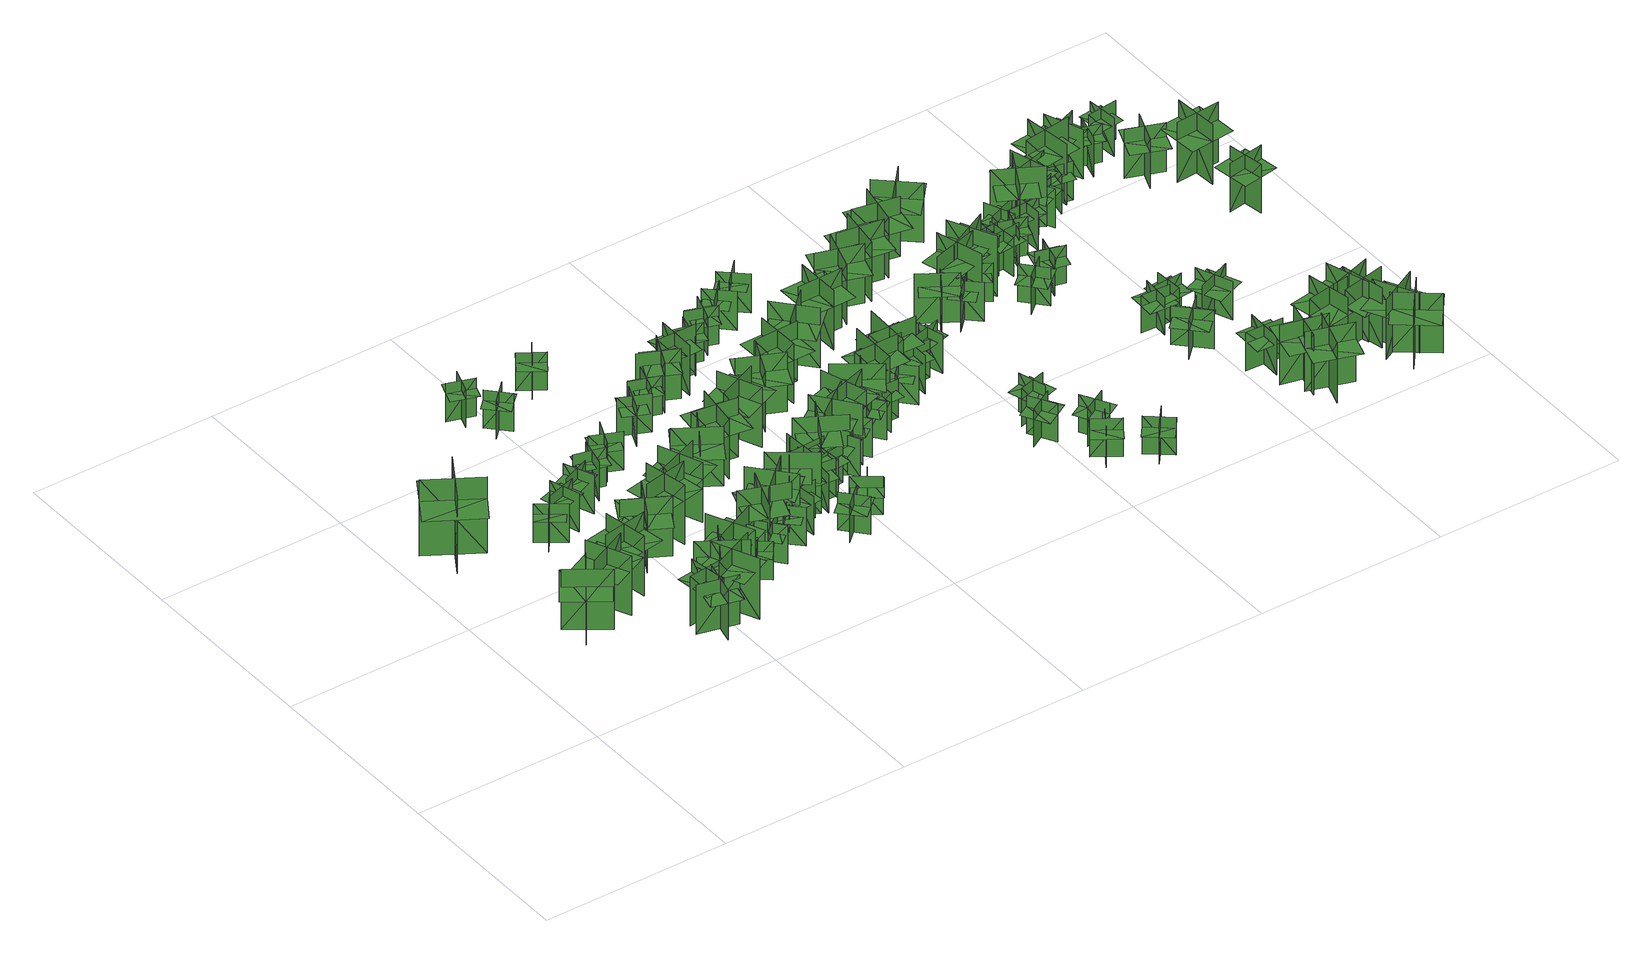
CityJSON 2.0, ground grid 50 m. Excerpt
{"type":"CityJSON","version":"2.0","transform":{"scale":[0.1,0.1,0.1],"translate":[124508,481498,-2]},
"CityObjects":{
"tree1":{"type":"SolitaryVegetationObject","geometry":[{"type":"MultiSurface","lod":"1","boundaries":[[[0,1,2]],[[0,2,3]],[[4,5,6]],[[4,6,7]],[[8,9,10]],[[8,10,11]],[[8,11,12]],[[8,12,13]]]}]},
"tree2":{"type":"SolitaryVegetationObject","geometry":[{"type":"MultiSurface","lod":"1","boundaries":[[[14,15,16]],[[14,16,17]],[[18,19,20]],[[18,20,21]],[[22,23,24]],[[22,24,25]],[[22,25,26]],[[22,26,27]]]}]},
"tree3":{"type":"SolitaryVegetationObject","geometry":[{"type":"MultiSurface","lod":"1","boundaries":[[[28,29,30]],[[28,30,31]],[[32,33,34]],[[32,34,35]],[[36,37,38]],[[36,38,39]],[[36,39,40]],[[36,40,41]]]}]},
"tree4":{"type":"SolitaryVegetationObject","geometry":[{"type":"MultiSurface","lod":"1","boundaries":[[[42,43,44]],[[42,44,45]],[[46,47,48]],[[46,48,49]],[[50,51,52]],[[50,52,53]],[[50,54,55]],[[50,55,51]]]}]},
"tree5":{"type":"SolitaryVegetationObject","geometry":[{"type":"MultiSurface","lod":"1","boundaries":[[[56,57,58]],[[56,58,59]],[[60,61,62]],[[60,62,63]],[[64,65,66]],[[64,66,67]],[[64,67,68]],[[64,68,69]]]}]},
"tree6":{"type":"SolitaryVegetationObject","geometry":[{"type":"MultiSurface","lod":"1","boundaries":[[[70,71,72]],[[70,72,73]],[[74,75,76]],[[74,76,77]],[[78,79,80]],[[78,80,81]],[[78,82,83]],[[78,83,79]]]}]},
"tree7":{"type":"SolitaryVegetationObject","geometry":[{"type":"MultiSurface","lod":"1","boundaries":[[[84,85,86]],[[84,86,87]],[[88,89,90]],[[88,90,91]],[[92,93,94]],[[92,94,95]],[[92,96,97]],[[92,97,93]]]}]},
"tree8":{"type":"SolitaryVegetationObject","geometry":[{"type":"MultiSurface","lod":"1","boundaries":[[[98,99,100]],[[98,100,101]],[[102,103,104]],[[102,104,105]],[[106,107,108]],[[106,108,109]],[[106,110,111]],[[106,111,107]]]}]},
"tree9":{"type":"SolitaryVegetationObject","geometry":[{"type":"MultiSurface","lod":"1","boundaries":[[[112,113,114]],[[112,114,115]],[[116,117,118]],[[116,118,119]],[[120,121,122]],[[120,122,123]],[[120,124,125]],[[120,125,121]]]}]},
"tree10":{"type":"SolitaryVegetationObject","geometry":[{"type":"MultiSurface","lod":"1","boundaries":[[[126,127,128]],[[126,128,129]],[[130,131,132]],[[130,132,133]],[[134,135,136]],[[134,136,137]],[[134,138,139]],[[134,139,135]]]}]},
"tree11":{"type":"SolitaryVegetationObject","geometry":[{"type":"MultiSurface","lod":"1","boundaries":[[[140,141,142]],[[140,142,143]],[[144,145,146]],[[144,146,147]],[[148,149,150]],[[148,150,151]],[[148,151,152]],[[148,152,153]]]}]},
"tree12":{"type":"SolitaryVegetationObject","geometry":[{"type":"MultiSurface","lod":"1","boundaries":[[[154,155,156]],[[154,156,157]],[[158,159,160]],[[158,160,161]],[[162,163,164]],[[162,164,165]],[[162,166,167]],[[162,167,163]]]}]},
"tree13":{"type":"SolitaryVegetationObject","geometry":[{"type":"MultiSurface","lod":"1","boundaries":[[[168,169,170]],[[168,170,171]],[[172,173,174]],[[172,174,175]],[[176,177,178]],[[176,178,179]],[[176,180,181]],[[176,181,177]]]}]},
"tree14":{"type":"SolitaryVegetationObject","geometry":[{"type":"MultiSurface","lod":"1","boundaries":[[[182,183,184]],[[182,184,185]],[[186,187,188]],[[186,188,189]],[[190,191,192]],[[190,192,193]],[[190,194,195]],[[190,195,191]]]}]},
"tree15":{"type":"SolitaryVegetationObject","geometry":[{"type":"MultiSurface","lod":"1","boundaries":[[[196,197,198]],[[196,198,199]],[[200,201,202]],[[200,202,203]],[[204,205,206]],[[204,206,207]],[[204,207,208]],[[204,208,209]]]}]},
"tree16":{"type":"SolitaryVegetationObject","geometry":[{"type":"MultiSurface","lod":"1","boundaries":[[[210,211,212]],[[210,212,213]],[[214,215,216]],[[214,216,217]],[[218,219,220]],[[218,220,221]],[[218,222,223]],[[218,223,219]]]}]},
"tree17":{"type":"SolitaryVegetationObject","geometry":[{"type":"MultiSurface","lod":"1","boundaries":[[[224,225,226]],[[224,226,227]],[[228,229,230]],[[228,230,231]],[[232,233,234]],[[232,234,235]],[[232,236,237]],[[232,237,233]]]}]},
"tree18":{"type":"SolitaryVegetationObject","geometry":[{"type":"MultiSurface","lod":"1","boundaries":[[[238,239,240]],[[238,240,241]],[[242,243,244]],[[242,244,245]],[[246,247,248]],[[246,248,249]],[[246,249,250]],[[246,250,251]]]}]},
"tree19":{"type":"SolitaryVegetationObject","geometry":[{"type":"MultiSurface","lod":"1","boundaries":[[[252,253,254]],[[252,254,255]],[[256,257,258]],[[256,258,259]],[[260,261,262]],[[260,262,263]],[[260,264,265]],[[260,265,261]]]}]},
"tree20":{"type":"SolitaryVegetationObject","geometry":[{"type":"MultiSurface","lod":"1","boundaries":[[[266,267,268]],[[266,268,269]],[[270,271,272]],[[270,272,273]],[[274,275,276]],[[274,276,277]],[[274,277,278]],[[274,278,279]]]}]},
"tree21":{"type":"SolitaryVegetationObject","geometry":[{"type":"MultiSurface","lod":"1","boundaries":[[[280,281,282]],[[280,282,283]],[[284,285,286]],[[284,286,287]],[[288,289,290]],[[288,290,291]],[[288,291,292]],[[288,292,293]]]}]},
"tree22":{"type":"SolitaryVegetationObject","geometry":[{"type":"MultiSurface","lod":"1","boundaries":[[[294,295,296]],[[294,296,297]],[[298,299,300]],[[298,300,301]],[[302,303,304]],[[302,304,305]],[[302,306,307]],[[302,307,303]]]}]},
"tree23":{"type":"SolitaryVegetationObject","geometry":[{"type":"MultiSurface","lod":"1","boundaries":[[[308,309,310]],[[308,310,311]],[[312,313,314]],[[312,314,315]],[[316,317,318]],[[316,318,319]],[[316,320,321]],[[316,321,317]]]}]},
"tree24":{"type":"SolitaryVegetationObject","geometry":[{"type":"MultiSurface","lod":"1","boundaries":[[[322,323,324]],[[322,324,325]],[[326,327,328]],[[326,328,329]],[[330,331,332]],[[330,332,333]],[[330,334,335]],[[330,335,331]]]}]},
"tree25":{"type":"SolitaryVegetationObject","geometry":[{"type":"MultiSurface","lod":"1","boundaries":[[[336,337,338]],[[336,338,339]],[[340,341,342]],[[340,342,343]],[[344,345,346]],[[344,346,347]],[[344,348,349]],[[344,349,345]]]}]},
"tree26":{"type":"SolitaryVegetationObject","geometry":[{"type":"MultiSurface","lod":"1","boundaries":[[[350,351,352]],[[350,352,353]],[[354,355,356]],[[354,356,357]],[[358,359,360]],[[358,360,361]],[[358,361,362]],[[358,362,363]]]}]},
"tree27":{"type":"SolitaryVegetationObject","geometry":[{"type":"MultiSurface","lod":"1","boundaries":[[[364,365,366]],[[364,366,367]],[[368,369,370]],[[368,370,371]],[[372,373,374]],[[372,374,375]],[[372,376,377]],[[372,377,373]]]}]},
"tree28":{"type":"SolitaryVegetationObject","geometry":[{"type":"MultiSurface","lod":"1","boundaries":[[[378,379,380]],[[378,380,381]],[[382,383,384]],[[382,384,385]],[[386,387,388]],[[386,388,389]],[[386,390,391]],[[386,391,387]]]}]},
"tree29":{"type":"SolitaryVegetationObject","geometry":[{"type":"MultiSurface","lod":"1","boundaries":[[[392,393,394]],[[392,394,395]],[[396,397,398]],[[396,398,399]],[[400,401,402]],[[400,402,403]],[[400,403,404]],[[400,404,405]]]}]},
"tree30":{"type":"SolitaryVegetationObject","geometry":[{"type":"MultiSurface","lod":"1","boundaries":[[[406,407,408]],[[406,408,409]],[[410,411,412]],[[410,412,413]],[[414,415,416]],[[414,416,417]],[[414,418,419]],[[414,419,415]]]}]},
"tree31":{"type":"SolitaryVegetationObject","geometry":[{"type":"MultiSurface","lod":"1","boundaries":[[[420,421,422]],[[420,422,423]],[[424,425,426]],[[424,426,427]],[[428,429,430]],[[428,430,431]],[[428,431,432]],[[428,432,433]]]}]},
"tree32":{"type":"SolitaryVegetationObject","geometry":[{"type":"MultiSurface","lod":"1","boundaries":[[[434,435,436]],[[434,436,437]],[[438,439,440]],[[438,440,441]],[[442,443,444]],[[442,444,445]],[[442,445,446]],[[442,446,447]]]}]},
"tree33":{"type":"SolitaryVegetationObject","geometry":[{"type":"MultiSurface","lod":"1","boundaries":[[[448,449,450]],[[448,450,451]],[[452,453,454]],[[452,454,455]],[[456,457,458]],[[456,458,459]],[[456,460,461]],[[456,461,457]]]}]},
"tree34":{"type":"SolitaryVegetationObject","geometry":[{"type":"MultiSurface","lod":"1","boundaries":[[[462,463,464]],[[462,464,465]],[[466,467,468]],[[466,468,469]],[[470,471,472]],[[470,472,473]],[[470,474,475]],[[470,475,471]]]}]},
"tree35":{"type":"SolitaryVegetationObject","geometry":[{"type":"MultiSurface","lod":"1","boundaries":[[[476,477,478]],[[476,478,479]],[[480,481,482]],[[480,482,483]],[[484,485,486]],[[484,486,487]],[[484,488,489]],[[484,489,485]]]}]},
"tree36":{"type":"SolitaryVegetationObject","geometry":[{"type":"MultiSurface","lod":"1","boundaries":[[[490,491,492]],[[490,492,493]],[[494,495,496]],[[494,496,497]],[[498,499,500]],[[498,500,501]],[[498,501,502]],[[498,502,503]]]}]},
"tree37":{"type":"SolitaryVegetationObject","geometry":[{"type":"MultiSurface","lod":"1","boundaries":[[[504,505,506]],[[504,506,507]],[[508,509,510]],[[508,510,511]],[[512,513,514]],[[512,514,515]],[[512,516,517]],[[512,517,513]]]}]},
"tree38":{"type":"SolitaryVegetationObject","geometry":[{"type":"MultiSurface","lod":"1","boundaries":[[[518,519,520]],[[518,520,521]],[[522,523,524]],[[522,524,525]],[[526,527,528]],[[526,528,529]],[[526,530,531]],[[526,531,527]]]}]},
"tree39":{"type":"SolitaryVegetationObject","geometry":[{"type":"MultiSurface","lod":"1","boundaries":[[[532,533,534]],[[532,534,535]],[[536,537,538]],[[536,538,539]],[[540,541,542]],[[540,542,543]],[[540,543,544]],[[540,544,545]]]}]},
"tree40":{"type":"SolitaryVegetationObject","geometry":[{"type":"MultiSurface","lod":"1","boundaries":[[[546,547,548]],[[546,548,549]],[[550,551,552]],[[550,552,553]],[[554,555,556]],[[554,556,557]],[[554,558,559]],[[554,559,555]]]}]},
"tree41":{"type":"SolitaryVegetationObject","geometry":[{"type":"MultiSurface","lod":"1","boundaries":[[[560,561,562]],[[560,562,563]],[[564,565,566]],[[564,566,567]],[[568,569,570]],[[568,570,571]],[[568,572,573]],[[568,573,569]]]}]},
"tree42":{"type":"SolitaryVegetationObject","geometry":[{"type":"MultiSurface","lod":"1","boundaries":[[[574,575,576]],[[574,576,577]],[[578,579,580]],[[578,580,581]],[[582,583,584]],[[582,584,585]],[[582,586,587]],[[582,587,583]]]}]},
"tree43":{"type":"SolitaryVegetationObject","geometry":[{"type":"MultiSurface","lod":"1","boundaries":[[[588,589,590]],[[588,590,591]],[[592,593,594]],[[592,594,595]],[[596,597,598]],[[596,598,599]],[[596,600,601]],[[596,601,597]]]}]},
"tree44":{"type":"SolitaryVegetationObject","geometry":[{"type":"MultiSurface","lod":"1","boundaries":[[[602,603,604]],[[602,604,605]],[[606,607,608]],[[606,608,609]],[[610,611,612]],[[610,612,613]],[[610,613,614]],[[610,614,615]]]}]},
"tree45":{"type":"SolitaryVegetationObject","geometry":[{"type":"MultiSurface","lod":"1","boundaries":[[[616,617,618]],[[616,618,619]],[[620,621,622]],[[620,622,623]],[[624,625,626]],[[624,626,627]],[[624,628,629]],[[624,629,625]]]}]},
"tree46":{"type":"SolitaryVegetationObject","geometry":[{"type":"MultiSurface","lod":"1","boundaries":[[[630,631,632]],[[630,632,633]],[[634,635,636]],[[634,636,637]],[[638,639,640]],[[638,640,641]],[[638,642,643]],[[638,643,639]]]}]},
"tree47":{"type":"SolitaryVegetationObject","geometry":[{"type":"MultiSurface","lod":"1","boundaries":[[[644,645,646]],[[644,646,647]],[[648,649,650]],[[648,650,651]],[[652,653,654]],[[652,654,655]],[[652,656,657]],[[652,657,653]]]}]},
"tree48":{"type":"SolitaryVegetationObject","geometry":[{"type":"MultiSurface","lod":"1","boundaries":[[[658,659,660]],[[658,660,661]],[[662,663,664]],[[662,664,665]],[[666,667,668]],[[666,668,669]],[[666,670,671]],[[666,671,667]]]}]},
"tree49":{"type":"SolitaryVegetationObject","geometry":[{"type":"MultiSurface","lod":"1","boundaries":[[[672,673,674]],[[672,674,675]],[[676,677,678]],[[676,678,679]],[[680,681,682]],[[680,682,683]],[[680,683,684]],[[680,684,685]]]}]},
"tree50":{"type":"SolitaryVegetationObject","geometry":[{"type":"MultiSurface","lod":"1","boundaries":[[[686,687,688]],[[686,688,689]],[[690,691,692]],[[690,692,693]],[[694,695,696]],[[694,696,697]],[[694,698,699]],[[694,699,695]]]}]},
"tree51":{"type":"SolitaryVegetationObject","geometry":[{"type":"MultiSurface","lod":"1","boundaries":[[[700,701,702]],[[700,702,703]],[[704,705,706]],[[704,706,707]],[[708,709,710]],[[708,710,711]],[[708,712,713]],[[708,713,709]]]}]},
"tree52":{"type":"SolitaryVegetationObject","geometry":[{"type":"MultiSurface","lod":"1","boundaries":[[[714,715,716]],[[714,716,717]],[[718,719,720]],[[718,720,721]],[[722,723,724]],[[722,724,725]],[[722,726,727]],[[722,727,723]]]}]},
"tree53":{"type":"SolitaryVegetationObject","geometry":[{"type":"MultiSurface","lod":"1","boundaries":[[[728,729,730]],[[728,730,731]],[[732,733,734]],[[732,734,735]],[[736,737,738]],[[736,738,739]],[[736,740,741]],[[736,741,737]]]}]},
"tree54":{"type":"SolitaryVegetationObject","geometry":[{"type":"MultiSurface","lod":"1","boundaries":[[[742,743,744]],[[742,744,745]],[[746,747,748]],[[746,748,749]],[[750,751,752]],[[750,752,753]],[[750,754,755]],[[750,755,751]]]}]},
"tree55":{"type":"SolitaryVegetationObject","geometry":[{"type":"MultiSurface","lod":"1","boundaries":[[[756,757,758]],[[756,758,759]],[[760,761,762]],[[760,762,763]],[[764,765,766]],[[764,766,767]],[[764,767,768]],[[764,768,769]]]}]},
"tree56":{"type":"SolitaryVegetationObject","geometry":[{"type":"MultiSurface","lod":"1","boundaries":[[[770,771,772]],[[770,772,773]],[[774,775,776]],[[774,776,777]],[[778,779,780]],[[778,780,781]],[[778,782,783]],[[778,783,779]]]}]},
"tree57":{"type":"SolitaryVegetationObject","geometry":[{"type":"MultiSurface","lod":"1","boundaries":[[[784,785,786]],[[784,786,787]],[[788,789,790]],[[788,790,791]],[[792,793,794]],[[792,794,795]],[[792,796,797]],[[792,797,793]]]}]},
"tree58":{"type":"SolitaryVegetationObject","geometry":[{"type":"MultiSurface","lod":"1","boundaries":[[[798,799,800]],[[798,800,801]],[[802,803,804]],[[802,804,805]],[[806,807,808]],[[806,808,809]],[[806,810,811]],[[806,811,807]]]}]},
"tree59":{"type":"SolitaryVegetationObject","geometry":[{"type":"MultiSurface","lod":"1","boundaries":[[[812,813,814]],[[812,814,815]],[[816,817,818]],[[816,818,819]],[[820,821,822]],[[820,822,823]],[[820,824,825]],[[820,825,821]]]}]},
"tree60":{"type":"SolitaryVegetationObject","geometry":[{"type":"MultiSurface","lod":"1","boundaries":[[[826,827,828]],[[826,828,829]],[[830,831,832]],[[830,832,833]],[[834,835,836]],[[834,836,837]],[[834,837,838]],[[834,838,839]]]}]},
"tree61":{"type":"SolitaryVegetationObject","geometry":[{"type":"MultiSurface","lod":"1","boundaries":[[[840,841,842]],[[840,842,843]],[[844,845,846]],[[844,846,847]],[[848,849,850]],[[848,850,851]],[[848,851,852]],[[848,852,853]]]}]},
"tree62":{"type":"SolitaryVegetationObject","geometry":[{"type":"MultiSurface","lod":"1","boundaries":[[[854,855,856]],[[854,856,857]],[[858,859,860]],[[858,860,861]],[[862,863,864]],[[862,864,865]],[[862,866,867]],[[862,867,863]]]}]},
"tree63":{"type":"SolitaryVegetationObject","geometry":[{"type":"MultiSurface","lod":"1","boundaries":[[[868,869,870]],[[868,870,871]],[[872,873,874]],[[872,874,875]],[[876,877,878]],[[876,878,879]],[[876,879,880]],[[876,880,881]]]}]},
"tree64":{"type":"SolitaryVegetationObject","geometry":[{"type":"MultiSurface","lod":"1","boundaries":[[[882,883,884]],[[882,884,885]],[[886,887,888]],[[886,888,889]],[[890,891,892]],[[890,892,893]],[[890,893,894]],[[890,894,895]]]}]},
"tree65":{"type":"SolitaryVegetationObject","geometry":[{"type":"MultiSurface","lod":"1","boundaries":[[[896,897,898]],[[896,898,899]],[[900,901,902]],[[900,902,903]],[[904,905,906]],[[904,906,907]],[[904,908,909]],[[904,909,905]]]}]},
"tree66":{"type":"SolitaryVegetationObject","geometry":[{"type":"MultiSurface","lod":"1","boundaries":[[[910,911,912]],[[910,912,913]],[[914,915,916]],[[914,916,917]],[[918,919,920]],[[918,920,921]],[[918,921,922]],[[918,922,923]]]}]},
"tree67":{"type":"SolitaryVegetationObject","geometry":[{"type":"MultiSurface","lod":"1","boundaries":[[[924,925,926]],[[924,926,927]],[[928,929,930]],[[928,930,931]],[[932,933,934]],[[932,934,935]],[[932,935,936]],[[932,936,937]]]}]},
"tree68":{"type":"SolitaryVegetationObject","geometry":[{"type":"MultiSurface","lod":"1","boundaries":[[[938,939,940]],[[938,940,941]],[[942,943,944]],[[942,944,945]],[[946,947,948]],[[946,948,949]],[[946,949,950]],[[946,950,951]]]}]},
"tree69":{"type":"SolitaryVegetationObject","geometry":[{"type":"MultiSurface","lod":"1","boundaries":[[[952,953,954]],[[952,954,955]],[[956,957,958]],[[956,958,959]],[[960,961,962]],[[960,962,963]],[[960,964,965]],[[960,965,961]]]}]},
"tree70":{"type":"SolitaryVegetationObject","geometry":[{"type":"MultiSurface","lod":"1","boundaries":[[[966,967,968]],[[966,968,969]],[[970,971,972]],[[970,972,973]],[[974,975,976]],[[974,976,977]],[[974,977,978]],[[974,978,979]]]}]},
"tree71":{"type":"SolitaryVegetationObject","geometry":[{"type":"MultiSurface","lod":"1","boundaries":[[[980,981,982]],[[980,982,983]],[[984,985,986]],[[984,986,987]],[[988,989,990]],[[988,990,991]],[[988,992,993]],[[988,993,989]]]}]},
"tree72":{"type":"SolitaryVegetationObject","geometry":[{"type":"MultiSurface","lod":"1","boundaries":[[[994,995,996]],[[994,996,997]],[[998,999,1000]],[[998,1000,1001]],[[1002,1003,1004]],[[1002,1004,1005]],[[1002,1006,1007]],[[1002,1007,1003]]]}]},
"tree73":{"type":"SolitaryVegetationObject","geometry":[{"type":"MultiSurface","lod":"1","boundaries":[[[1008,1009,1010]],[[1008,1010,1011]],[[1012,1013,1014]],[[1012,1014,1015]],[[1016,1017,1018]],[[1016,1018,1019]],[[1016,1019,1020]],[[1016,1020,1021]]]}]},
"tree74":{"type":"SolitaryVegetationObject","geometry":[{"type":"MultiSurface","lod":"1","boundaries":[[[1022,1023,1024]],[[1022,1024,1025]],[[1026,1027,1028]],[[1026,1028,1029]],[[1030,1031,1032]],[[1030,1032,1033]],[[1030,1034,1035]],[[1030,1035,1031]]]}]},
"tree75":{"type":"SolitaryVegetationObject","geometry":[{"type":"MultiSurface","lod":"1","boundaries":[[[1036,1037,1038]],[[1036,1038,1039]],[[1040,1041,1042]],[[1040,1042,1043]],[[1044,1045,1046]],[[1044,1046,1047]],[[1044,1048,1049]],[[1044,1049,1045]]]}]},
"tree76":{"type":"SolitaryVegetationObject","geometry":[{"type":"MultiSurface","lod":"1","boundaries":[[[1050,1051,1052]],[[1050,1052,1053]],[[1054,1055,1056]],[[1054,1056,1057]],[[1058,1059,1060]],[[1058,1060,1061]],[[1058,1061,1062]],[[1058,1062,1063]]]}]},
"tree77":{"type":"SolitaryVegetationObject","geometry":[{"type":"MultiSurface","lod":"1","boundaries":[[[1064,1065,1066]],[[1064,1066,1067]],[[1068,1069,1070]],[[1068,1070,1071]],[[1072,1073,1074]],[[1072,1074,1075]],[[1072,1075,1076]],[[1072,1076,1077]]]}]},
"tree78":{"type":"SolitaryVegetationObject","geometry":[{"type":"MultiSurface","lod":"1","boundaries":[[[1078,1079,1080]],[[1078,1080,1081]],[[1082,1083,1084]],[[1082,1084,1085]],[[1086,1087,1088]],[[1086,1088,1089]],[[1086,1090,1091]],[[1086,1091,1087]]]}]},
"tree79":{"type":"SolitaryVegetationObject","geometry":[{"type":"MultiSurface","lod":"1","boundaries":[[[1092,1093,1094]],[[1092,1094,1095]],[[1096,1097,1098]],[[1096,1098,1099]],[[1100,1101,1102]],[[1100,1102,1103]],[[1100,1104,1105]],[[1100,1105,1101]]]}]},
"tree80":{"type":"SolitaryVegetationObject","geometry":[{"type":"MultiSurface","lod":"1","boundaries":[[[1106,1107,1108]],[[1106,1108,1109]],[[1110,1111,1112]],[[1110,1112,1113]],[[1114,1115,1116]],[[1114,1116,1117]],[[1114,1117,1118]],[[1114,1118,1119]]]}]},
"tree81":{"type":"SolitaryVegetationObject","geometry":[{"type":"MultiSurface","lod":"1","boundaries":[[[1120,1121,1122]],[[1120,1122,1123]],[[1124,1125,1126]],[[1124,1126,1127]],[[1128,1129,1130]],[[1128,1130,1131]],[[1128,1131,1132]],[[1128,1132,1133]]]}]},
"tree82":{"type":"SolitaryVegetationObject","geometry":[{"type":"MultiSurface","lod":"1","boundaries":[[[1134,1135,1136]],[[1134,1136,1137]],[[1138,1139,1140]],[[1138,1140,1141]],[[1142,1143,1144]],[[1142,1144,1145]],[[1142,1145,1146]],[[1142,1146,1147]]]}]},
"tree83":{"type":"SolitaryVegetationObject","geometry":[{"type":"MultiSurface","lod":"1","boundaries":[[[1148,1149,1150]],[[1148,1150,1151]],[[1152,1153,1154]],[[1152,1154,1155]],[[1156,1157,1158]],[[1156,1158,1159]],[[1156,1160,1161]],[[1156,1161,1157]]]}]},
"tree84":{"type":"SolitaryVegetationObject","geometry":[{"type":"MultiSurface","lod":"1","boundaries":[[[1162,1163,1164]],[[1162,1164,1165]],[[1166,1167,1168]],[[1166,1168,1169]],[[1170,1171,1172]],[[1170,1172,1173]],[[1170,1174,1175]],[[1170,1175,1171]]]}]},
"tree85":{"type":"SolitaryVegetationObject","geometry":[{"type":"MultiSurface","lod":"1","boundaries":[[[1176,1177,1178]],[[1176,1178,1179]],[[1180,1181,1182]],[[1180,1182,1183]],[[1184,1185,1186]],[[1184,1186,1187]],[[1184,1187,1188]],[[1184,1188,1189]]]}]},
"tree86":{"type":"SolitaryVegetationObject","geometry":[{"type":"MultiSurface","lod":"1","boundaries":[[[1190,1191,1192]],[[1190,1192,1193]],[[1194,1195,1196]],[[1194,1196,1197]],[[1198,1199,1200]],[[1198,1200,1201]],[[1198,1201,1202]],[[1198,1202,1203]]]}]},
"tree87":{"type":"SolitaryVegetationObject","geometry":[{"type":"MultiSurface","lod":"1","boundaries":[[[1204,1205,1206]],[[1204,1206,1207]],[[1208,1209,1210]],[[1208,1210,1211]],[[1212,1213,1214]],[[1212,1214,1215]],[[1212,1215,1216]],[[1212,1216,1217]]]}]},
"tree88":{"type":"SolitaryVegetationObject","geometry":[{"type":"MultiSurface","lod":"1","boundaries":[[[1218,1219,1220]],[[1218,1220,1221]],[[1222,1223,1224]],[[1222,1224,1225]],[[1226,1227,1228]],[[1226,1228,1229]],[[1226,1229,1230]],[[1226,1230,1231]]]}]},
"tree89":{"type":"SolitaryVegetationObject","geometry":[{"type":"MultiSurface","lod":"1","boundaries":[[[1232,1233,1234]],[[1232,1234,1235]],[[1236,1237,1238]],[[1236,1238,1239]],[[1240,1241,1242]],[[1240,1242,1243]],[[1240,1244,1245]],[[1240,1245,1241]]]}]},
"tree90":{"type":"SolitaryVegetationObject","geometry":[{"type":"MultiSurface","lod":"1","boundaries":[[[1246,1247,1248]],[[1246,1248,1249]],[[1250,1251,1252]],[[1250,1252,1253]],[[1254,1255,1256]],[[1254,1256,1257]],[[1254,1258,1259]],[[1254,1259,1255]]]}]},
"tree91":{"type":"SolitaryVegetationObject","geometry":[{"type":"MultiSurface","lod":"1","boundaries":[[[1260,1261,1262]],[[1260,1262,1263]],[[1264,1265,1266]],[[1264,1266,1267]],[[1268,1269,1270]],[[1268,1270,1271]],[[1268,1271,1272]],[[1268,1272,1273]]]}]},
"tree92":{"type":"SolitaryVegetationObject","geometry":[{"type":"MultiSurface","lod":"1","boundaries":[[[1274,1275,1276]],[[1274,1276,1277]],[[1278,1279,1280]],[[1278,1280,1281]],[[1282,1283,1284]],[[1282,1284,1285]],[[1282,1286,1287]],[[1282,1287,1283]]]}]},
"tree93":{"type":"SolitaryVegetationObject","geometry":[{"type":"MultiSurface","lod":"1","boundaries":[[[1288,1289,1290]],[[1288,1290,1291]],[[1292,1293,1294]],[[1292,1294,1295]],[[1296,1297,1298]],[[1296,1298,1299]],[[1296,1299,1300]],[[1296,1300,1301]]]}]},
"tree94":{"type":"SolitaryVegetationObject","geometry":[{"type":"MultiSurface","lod":"1","boundaries":[[[1302,1303,1304]],[[1302,1304,1305]],[[1306,1307,1308]],[[1306,1308,1309]],[[1310,1311,1312]],[[1310,1312,1313]],[[1310,1314,1315]],[[1310,1315,1311]]]}]},
"tree95":{"type":"SolitaryVegetationObject","geometry":[{"type":"MultiSurface","lod":"1","boundaries":[[[1316,1317,1318]],[[1316,1318,1319]],[[1320,1321,1322]],[[1320,1322,1323]],[[1324,1325,1326]],[[1324,1326,1327]],[[1324,1328,1329]],[[1324,1329,1325]]]}]},
"tree96":{"type":"SolitaryVegetationObject","geometry":[{"type":"MultiSurface","lod":"1","boundaries":[[[1330,1331,1332]],[[1330,1332,1333]],[[1334,1335,1336]],[[1334,1336,1337]],[[1338,1339,1340]],[[1338,1340,1341]],[[1338,1341,1342]],[[1338,1342,1343]]]}]},
"tree97":{"type":"SolitaryVegetationObject","geometry":[{"type":"MultiSurface","lod":"1","boundaries":[[[1344,1345,1346]],[[1344,1346,1347]],[[1348,1349,1350]],[[1348,1350,1351]],[[1352,1353,1354]],[[1352,1354,1355]],[[1352,1355,1356]],[[1352,1356,1357]]]}]},
"tree98":{"type":"SolitaryVegetationObject","geometry":[{"type":"MultiSurface","lod":"1","boundaries":[[[1358,1359,1360]],[[1358,1360,1361]],[[1362,1363,1364]],[[1362,1364,1365]],[[1366,1367,1368]],[[1366,1368,1369]],[[1366,1370,1371]],[[1366,1371,1367]]]}]},
"tree99":{"type":"SolitaryVegetationObject","geometry":[{"type":"MultiSurface","lod":"1","boundaries":[[[1372,1373,1374]],[[1372,1374,1375]],[[1376,1377,1378]],[[1376,1378,1379]],[[1380,1381,1382]],[[1380,1382,1383]],[[1380,1383,1384]],[[1380,1384,1385]]]}]},
"tree100":{"type":"SolitaryVegetationObject","geometry":[{"type":"MultiSurface","lod":"1","boundaries":[[[1386,1387,1388]],[[1386,1388,1389]],[[1390,1391,1392]],[[1390,1392,1393]],[[1394,1395,1396]],[[1394,1396,1397]],[[1394,1397,1398]],[[1394,1398,1399]]]}]},
"tree101":{"type":"SolitaryVegetationObject","geometry":[{"type":"MultiSurface","lod":"1","boundaries":[[[1400,1401,1402]],[[1400,1402,1403]],[[1404,1405,1406]],[[1404,1406,1407]],[[1408,1409,1410]],[[1408,1410,1411]],[[1408,1412,1413]],[[1408,1413,1409]]]}]},
"tree102":{"type":"SolitaryVegetationObject","geometry":[{"type":"MultiSurface","lod":"1","boundaries":[[[1414,1415,1416]],[[1414,1416,1417]],[[1418,1419,1420]],[[1418,1420,1421]],[[1422,1423,1424]],[[1422,1424,1425]],[[1422,1426,1427]],[[1422,1427,1423]]]}]},
"tree103":{"type":"SolitaryVegetationObject","geometry":[{"type":"MultiSurface","lod":"1","boundaries":[[[1428,1429,1430]],[[1428,1430,1431]],[[1432,1433,1434]],[[1432,1434,1435]],[[1436,1437,1438]],[[1436,1438,1439]],[[1436,1439,1440]],[[1436,1440,1441]]]}]},
"tree104":{"type":"SolitaryVegetationObject","geometry":[{"type":"MultiSurface","lod":"1","boundaries":[[[1442,1443,1444]],[[1442,1444,1445]],[[1446,1447,1448]],[[1446,1448,1449]],[[1450,1451,1452]],[[1450,1452,1453]],[[1450,1454,1455]],[[1450,1455,1451]]]}]},
"tree105":{"type":"SolitaryVegetationObject","geometry":[{"type":"MultiSurface","lod":"1","boundaries":[[[1456,1457,1458]],[[1456,1458,1459]],[[1460,1461,1462]],[[1460,1462,1463]],[[1464,1465,1466]],[[1464,1466,1467]],[[1464,1467,1468]],[[1464,1468,1469]]]}]},
"tree106":{"type":"SolitaryVegetationObject","geometry":[{"type":"MultiSurface","lod":"1","boundaries":[[[1470,1471,1472]],[[1470,1472,1473]],[[1474,1475,1476]],[[1474,1476,1477]],[[1478,1479,1480]],[[1478,1480,1481]],[[1478,1481,1482]],[[1478,1482,1483]]]}]}
},
"vertices":[
[167,372,9],[266,302,9],[266,302,179],[167,372,179],[180,292,9],[250,391,9],[250,391,179],[180,292,179],[180,292,131],[230,257,131],[300,356,131],[250,391,131],[200,426,131],[130,327,131],
[74,647,42],[155,779,42],[155,779,257],[74,647,257],[175,671,42],[43,752,42],[43,752,257],[175,671,257],[175,671,197],[215,737,197],[83,818,197],[43,752,197],[2,685,197],[134,605,197],
[281,437,5],[332,327,5],[332,327,174],[281,437,174],[252,361,5],[363,412,5],[363,412,174],[252,361,174],[252,361,127],[278,306,127],[388,357,127],[363,412,127],[337,468,127],[227,416,127],
[481,227,4],[456,124,4],[456,124,145],[481,227,145],[410,183,4],[513,158,4],[513,158,145],[410,183,145],[479,219,108],[456,124,108],[496,114,108],[520,209,108],[438,229,108],[415,134,108],
[379,492,4],[399,372,4],[399,372,174],[379,492,174],[331,426,4],[451,446,4],[451,446,174],[331,426,174],[331,426,126],[341,366,126],[461,386,126],[451,446,126],[441,507,126],[321,487,126],
[472,163,5],[458,268,5],[458,268,146],[472,163,146],[523,229,5],[417,216,5],[417,216,146],[523,229,146],[470,172,109],[458,268,109],[417,263,109],[429,166,109],[512,177,109],[500,273,109],
[377,632,7],[311,681,7],[311,681,116],[377,632,116],[368,696,7],[318,630,7],[318,630,116],[368,696,116],[372,636,88],[311,681,88],[292,655,88],[352,610,88],[391,662,88],[331,707,88],
[559,144,6],[506,262,6],[506,262,178],[559,144,178],[595,240,6],[476,187,6],[476,187,178],[595,240,178],[554,154,134],[506,262,134],[459,242,134],[508,133,134],[601,175,134],[553,283,134],
[485,193,5],[556,303,5],[556,303,177],[485,193,177],[585,216,5],[476,286,5],[476,286,177],[585,216,177],[491,203,133],[556,303,133],[513,330,133],[448,231,133],[534,175,133],[599,275,133],
[360,683,7],[439,708,7],[439,708,116],[360,683,116],[419,653,7],[394,732,7],[394,732,116],[419,653,116],[367,685,88],[439,708,88],[430,739,88],[357,716,88],[377,654,88],[449,676,88],
[434,516,4],[541,458,4],[541,458,174],[434,516,174],[456,438,4],[515,545,4],[515,545,174],[456,438,174],[456,438,126],[510,409,126],[569,516,126],[515,545,126],[462,574,126],[403,468,126],
[655,320,7],[537,265,7],[537,265,179],[655,320,179],[558,355,7],[613,237,7],[613,237,179],[558,355,179],[645,315,135],[537,265,135],[559,219,135],[666,269,135],[623,362,135],[515,312,135],
[427,713,7],[503,745,7],[503,745,117],[427,713,117],[487,688,7],[456,765,7],[456,765,117],[487,688,117],[433,716,88],[503,745,88],[491,775,88],[421,746,88],[446,686,88],[516,715,88],
[603,295,9],[669,244,9],[669,244,118],[603,295,118],[612,230,9],[662,296,9],[662,296,118],[612,230,118],[609,291,90],[669,244,90],[689,270,90],[629,316,90],[589,265,90],[649,218,90],
[564,594,5],[587,475,5],[587,475,174],[564,594,174],[518,527,5],[638,550,5],[638,550,174],[518,527,174],[518,527,126],[530,468,126],[649,491,126],[638,550,126],[626,610,126],[507,587,126],
[611,307,6],[687,339,6],[687,339,116],[611,307,116],[672,282,6],[640,359,6],[640,359,116],[672,282,116],[618,310,87],[687,339,87],[675,369,87],[605,340,87],[630,279,87],[700,308,87],
[491,778,7],[571,758,7],[571,758,117],[491,778,117],[525,722,7],[545,802,7],[545,802,117],[525,722,117],[498,777,88],[571,758,88],[579,789,88],[506,808,88],[490,745,88],[563,726,88],
[463,1190,9],[440,1123,9],[440,1123,117],[463,1190,117],[416,1167,9],[484,1144,9],[484,1144,117],[416,1167,117],[416,1167,89],[405,1135,89],[473,1111,89],[484,1144,89],[495,1176,89],[428,1200,89],
[744,333,9],[680,280,9],[680,280,118],[744,333,118],[679,338,9],[732,275,9],[732,275,118],[679,338,118],[738,328,90],[680,280,90],[701,255,90],[759,303,90],[717,353,90],[659,305,90],
[522,1098,9],[471,1047,9],[471,1047,117],[522,1098,117],[470,1098,9],[520,1047,9],[520,1047,117],[470,1098,117],[470,1098,89],[446,1074,89],[496,1023,89],[520,1047,89],[545,1071,89],[495,1122,89],
[700,602,4],[587,556,4],[587,556,174],[700,602,174],[625,634,4],[671,521,4],[671,521,174],[625,634,174],[625,634,126],[569,611,126],[615,499,126],[671,521,126],[728,544,126],[682,657,126],
[694,293,6],[739,415,6],[739,415,179],[694,293,179],[787,337,6],[665,382,6],[665,382,179],[787,337,179],[698,303,134],[739,415,134],[690,433,134],[649,321,134],[746,286,134],[787,397,134],
[639,785,7],[564,818,7],[564,818,116],[639,785,116],[615,846,7],[582,770,7],[582,770,116],[615,846,116],[633,788,88],[564,818,88],[550,788,88],[620,758,88],[646,818,88],[577,848,88],
[805,306,9],[746,364,9],[746,364,118],[805,306,118],[804,372,9],[746,312,9],[746,312,118],[804,372,118],[800,311,90],[746,364,90],[723,341,90],[777,288,90],[823,335,90],[769,387,90],
[734,449,6],[820,352,6],[820,352,178],[734,449,178],[729,346,6],[826,433,6],[826,433,178],[729,346,178],[741,441,134],[820,352,134],[859,386,134],[780,475,134],[703,407,134],[782,318,134],
[711,587,4],[775,690,4],[775,690,173],[711,587,173],[790,605,4],[687,670,4],[687,670,173],[790,605,173],[790,605,125],[822,657,125],[719,721,125],[687,670,125],[654,618,125],[757,553,125],
[843,330,9],[835,412,9],[835,412,118],[843,330,118],[884,381,9],[802,373,9],[802,373,118],[884,381,118],[843,337,90],[835,412,90],[802,409,90],[810,334,90],[875,340,90],[867,416,90],
[807,374,5],[883,479,5],[883,479,178],[807,374,178],[908,391,5],[803,467,5],[803,467,178],[908,391,178],[813,383,133],[883,479,133],[842,509,133],[772,413,133],[855,353,133],[925,449,133],
[665,1180,9],[624,1121,9],[624,1121,117],[665,1180,117],[613,1170,9],[673,1130,9],[673,1130,117],[613,1170,117],[613,1170,89],[594,1142,89],[653,1101,89],[673,1130,89],[692,1159,89],[633,1199,89],
[710,834,13],[743,910,13],[743,910,122],[710,834,122],[771,858,13],[695,891,13],[695,891,122],[771,858,122],[713,840,94],[743,910,94],[714,923,94],[683,854,94],[743,827,94],[773,896,94],
[948,307,12],[891,255,12],[891,255,119],[948,307,119],[897,310,12],[948,253,12],[948,253,119],[897,310,119],[897,310,89],[868,284,89],[920,227,89],[948,253,89],[977,278,89],[926,336,89],
[881,677,3],[761,693,3],[761,693,172],[881,677,172],[833,742,3],[816,621,3],[816,621,172],[833,742,172],[833,742,125],[772,750,125],[756,629,125],[816,621,125],[877,613,125],[893,734,125],
[919,376,10],[927,458,10],[927,458,119],[919,376,119],[969,418,10],[887,426,10],[887,426,119],[969,418,119],[919,383,91],[927,458,91],[895,462,91],[887,387,91],[952,380,91],[960,455,91],
[973,471,7],[866,465,7],[866,465,148],[973,471,148],[910,527,7],[915,420,7],[915,420,148],[910,527,148],[963,470,111],[866,465,111],[868,423,111],[966,428,111],[961,512,111],[864,507,111],
[810,958,11],[784,880,11],[784,880,120],[810,958,120],[752,929,11],[830,902,11],[830,902,120],[752,929,120],[808,951,92],[784,880,92],[815,869,92],[839,941,92],[777,962,92],[753,890,92],
[1016,299,11],[953,344,11],[953,344,118],[1016,299,118],[1007,350,11],[963,287,11],[963,287,118],[1007,350,118],[1007,350,88],[976,373,88],[931,309,88],[963,287,88],[994,265,88],[1039,328,88],
[1013,452,10],[931,444,10],[931,444,119],[1013,452,119],[962,493,10],[970,411,10],[970,411,119],[962,493,119],[1006,451,91],[931,444,91],[934,411,91],[1009,419,91],[1003,484,91],[927,476,91],
[946,443,6],[1010,556,6],[1010,556,178],[946,443,178],[1045,471,6],[931,535,6],[931,535,178],[1045,471,178],[951,453,134],[1010,556,134],[965,582,134],[907,478,134],[996,428,134],[1054,531,134],
[975,756,3],[863,708,3],[863,708,173],[975,756,173],[900,787,3],[948,675,3],[948,675,173],[900,787,173],[900,787,125],[844,763,125],[892,651,125],[948,675,125],[1004,699,125],[956,811,125],
[885,1002,8],[840,906,8],[840,906,149],[885,1002,149],[807,973,8],[903,928,8],[903,928,149],[807,973,149],[882,994,113],[840,906,113],[878,888,113],[920,976,113],[844,1012,113],[802,924,113],
[993,461,10],[1066,501,10],[1066,501,120],[993,461,120],[1056,444,10],[1016,516,10],[1016,516,120],[1056,444,120],[1000,465,91],[1066,501,91],[1050,530,91],[984,493,91],[1015,436,91],[1082,473,91],
[1090,483,7],[1012,586,7],[1012,586,179],[1090,483,179],[1103,584,7],[1000,506,7],[1000,506,179],[1103,584,179],[1083,491,135],[1012,586,135],[971,556,135],[1042,461,135],[1124,522,135],[1053,617,135],
[926,928,7],[927,1034,7],[927,1034,148],[926,928,148],[985,987,7],[879,988,7],[879,988,148],[985,987,148],[926,937,112],[927,1034,112],[885,1035,112],[884,938,112],[968,937,112],[969,1034,112],
[1039,830,3],[988,719,3],[988,719,172],[1039,830,172],[963,802,3],[1073,752,3],[1073,752,172],[963,802,172],[963,802,125],[937,747,125],[1048,697,125],[1073,752,125],[1099,807,125],[988,858,125],
[1138,547,10],[1071,498,10],[1071,498,120],[1138,547,120],[1073,557,10],[1122,490,10],[1122,490,120],[1073,557,120],[1132,543,91],[1071,498,91],[1090,472,91],[1151,516,91],[1113,569,91],[1052,525,91],
[1090,645,7],[1128,521,7],[1128,521,179],[1090,645,179],[1042,554,7],[1167,593,7],[1167,593,179],[1042,554,179],[1093,635,135],[1128,521,135],[1177,537,135],[1142,650,135],[1044,620,135],[1079,506,135],
[947,1035,8],[1027,1014,8],[1027,1014,117],[947,1035,117],[980,979,8],[1001,1059,8],[1001,1059,117],[980,979,117],[954,1033,89],[1027,1014,89],[1035,1046,89],[962,1065,89],[945,1002,89],[1018,982,89],
[1203,583,10],[1137,533,10],[1137,533,120],[1203,583,120],[1138,592,10],[1188,525,10],[1188,525,120],[1138,592,120],[1197,579,91],[1137,533,91],[1157,507,91],[1217,552,91],[1178,605,91],[1117,559,91],
[1159,834,3],[1037,831,3],[1037,831,173],[1159,834,173],[1101,890,3],[1103,769,3],[1103,769,173],[1101,890,173],[1101,890,125],[1040,889,125],[1043,767,125],[1103,769,125],[1164,770,125],[1161,892,125],
[1118,654,6],[1225,580,6],[1225,580,178],[1118,654,178],[1137,553,6],[1211,660,6],[1211,660,178],[1137,553,178],[1127,648,134],[1225,580,134],[1254,622,134],[1157,690,134],[1098,605,134],[1196,538,134],
[1072,1102,9],[1046,1024,9],[1046,1024,118],[1072,1102,118],[1014,1073,9],[1092,1046,9],[1092,1046,118],[1014,1073,118],[1070,1096,90],[1046,1024,90],[1077,1013,90],[1101,1085,90],[1039,1106,90],[1015,1034,90],
[1260,580,9],[1177,581,9],[1177,581,119],[1260,580,119],[1214,626,9],[1214,544,9],[1214,544,119],[1214,626,119],[1253,580,90],[1177,581,90],[1177,548,90],[1253,548,90],[1253,613,90],[1177,613,90],
[1091,1062,9],[1148,1121,9],[1148,1121,119],[1091,1062,119],[1156,1063,9],[1097,1121,9],[1097,1121,119],[1156,1063,119],[1096,1067,90],[1148,1121,90],[1125,1144,90],[1072,1090,90],[1119,1044,90],[1172,1099,90],
[1320,653,8],[1190,653,8],[1190,653,180],[1320,653,180],[1247,725,8],[1246,595,8],[1246,595,180],[1247,725,180],[1309,653,136],[1190,653,136],[1190,601,136],[1308,601,136],[1309,704,136],[1190,704,136],
[1230,843,4],[1148,933,4],[1148,933,174],[1230,843,174],[1234,924,4],[1145,842,4],[1145,842,174],[1234,924,174],[1234,924,126],[1193,969,126],[1104,887,126],[1145,842,126],[1186,797,126],[1275,879,126],
[1325,592,9],[1269,653,9],[1269,653,119],[1325,592,119],[1327,657,9],[1266,601,9],[1266,601,119],[1327,657,119],[1320,597,91],[1269,653,91],[1245,630,91],[1296,575,91],[1344,619,91],[1293,675,91],
[1384,685,8],[1254,688,8],[1254,688,180],[1384,685,180],[1313,759,8],[1309,629,8],[1309,629,180],[1313,759,180],[1373,685,136],[1254,688,136],[1253,637,136],[1372,634,136],[1374,737,136],[1255,740,136],
[1221,1098,9],[1161,1154,9],[1161,1154,119],[1221,1098,119],[1219,1163,9],[1162,1103,9],[1162,1103,119],[1219,1163,119],[1216,1102,91],[1161,1154,91],[1139,1131,91],[1193,1079,91],[1238,1126,91],[1183,1178,91],
[1361,616,10],[1362,699,10],[1362,699,119],[1361,616,119],[1407,662,10],[1325,663,10],[1325,663,119],[1407,662,119],[1361,623,91],[1362,699,91],[1329,699,91],[1328,623,91],[1394,623,91],[1394,698,91],
[1234,933,8],[1356,934,8],[1356,934,177],[1234,933,177],[1292,876,8],[1291,998,8],[1291,998,177],[1292,876,177],[1292,876,130],[1353,876,130],[1352,998,130],[1291,998,130],[1230,997,130],[1231,876,130],
[1509,345,12],[1442,306,12],[1442,306,119],[1509,345,119],[1459,358,12],[1498,291,12],[1498,291,119],[1459,358,119],[1459,358,89],[1426,339,89],[1464,272,89],[1498,291,89],[1532,311,89],[1493,378,89],
[1382,675,10],[1373,757,10],[1373,757,120],[1382,675,120],[1423,726,10],[1341,717,10],[1341,717,120],[1423,726,120],[1382,682,91],[1373,757,91],[1341,754,91],[1349,678,91],[1414,686,91],[1406,761,91],
[1574,213,11],[1532,149,11],[1532,149,119],[1574,213,119],[1524,203,11],[1588,160,11],[1588,160,119],[1524,203,119],[1524,203,88],[1502,171,88],[1567,128,88],[1588,160,88],[1610,193,88],[1545,236,88],
[1515,363,12],[1494,437,12],[1494,437,120],[1515,363,120],[1540,408,12],[1466,386,12],[1466,386,120],[1540,408,120],[1540,408,90],[1530,445,90],[1455,424,90],[1466,386,90],[1477,349,90],[1551,371,90],
[1382,688,10],[1462,710,10],[1462,710,119],[1382,688,119],[1439,656,10],[1417,736,10],[1417,736,119],[1439,656,119],[1389,690,91],[1462,710,91],[1453,742,91],[1380,721,91],[1397,658,91],[1470,679,91],
[1596,225,12],[1558,293,12],[1558,293,119],[1596,225,119],[1610,275,12],[1543,237,12],[1543,237,119],[1610,275,119],[1610,275,89],[1592,309,89],[1524,271,89],[1543,237,89],[1561,203,89],[1629,241,89],
[1409,1053,8],[1372,937,8],[1372,937,177],[1409,1053,177],[1337,1016,8],[1453,979,8],[1453,979,177],[1337,1016,177],[1337,1016,130],[1319,958,130],[1435,921,130],[1453,979,130],[1471,1037,130],[1355,1074,130],
[1638,90,10],[1686,150,10],[1686,150,117],[1638,90,117],[1689,95,10],[1629,144,10],[1629,144,117],[1689,95,117],[1689,95,87],[1713,126,87],[1653,174,87],[1629,144,87],[1604,113,87],[1665,65,87],
[1497,849,9],[1587,792,9],[1587,792,150],[1497,849,150],[1516,767,9],[1573,857,9],[1573,857,150],[1516,767,150],[1505,844,113],[1587,792,113],[1609,827,113],[1527,880,113],[1482,809,113],[1564,757,113],
[1488,1096,7],[1470,976,7],[1470,976,176],[1488,1096,176],[1423,1049,7],[1543,1030,7],[1543,1030,176],[1423,1049,176],[1423,1049,129],[1413,989,129],[1534,970,129],[1543,1030,129],[1552,1091,129],[1432,1109,129],
[1565,761,10],[1623,820,10],[1623,820,120],[1565,761,120],[1631,762,10],[1571,820,10],[1571,820,120],[1631,762,120],[1570,766,92],[1623,820,92],[1600,843,92],[1547,789,92],[1593,743,92],[1646,797,92],
[1553,837,8],[1678,873,8],[1678,873,181],[1553,837,181],[1643,788,8],[1607,913,8],[1607,913,181],[1643,788,181],[1563,840,136],[1678,873,136],[1664,922,136],[1549,890,136],[1577,791,136],[1692,823,136],
[1624,1079,5],[1505,1104,5],[1505,1104,175],[1624,1079,175],[1579,1147,5],[1555,1028,5],[1555,1028,175],[1579,1147,175],[1579,1147,127],[1520,1159,127],[1496,1040,127],[1555,1028,127],[1615,1016,127],[1639,1135,127],
[1683,870,11],[1641,799,11],[1641,799,120],[1683,870,120],[1620,853,11],[1691,811,11],[1691,811,120],[1620,853,120],[1679,864,92],[1641,799,92],[1669,782,92],[1707,848,92],[1651,880,92],[1613,815,92],
[1613,854,9],[1729,913,9],[1729,913,181],[1613,854,181],[1711,823,9],[1652,939,9],[1652,939,181],[1711,823,181],[1623,859,137],[1729,913,137],[1706,959,137],[1600,905,137],[1646,813,137],[1752,867,137],
[1788,721,10],[1737,780,10],[1737,780,118],[1788,721,118],[1792,773,10],[1734,722,10],[1734,722,118],[1792,773,118],[1792,773,87],[1767,802,87],[1708,751,87],[1734,722,87],[1759,693,87],[1818,743,87],
[1689,1178,4],[1608,1087,4],[1608,1087,173],[1689,1178,173],[1608,1174,4],[1699,1093,4],[1699,1093,173],[1608,1174,173],[1608,1174,126],[1567,1128,126],[1658,1047,126],[1699,1093,126],[1739,1138,126],[1648,1219,126],
[1710,928,10],[1793,931,10],[1793,931,120],[1710,928,120],[1759,884,10],[1755,966,10],[1755,966,120],[1759,884,120],[1717,928,92],[1793,931,92],[1792,964,92],[1716,961,92],[1719,895,92],[1795,899,92],
[1828,902,11],[1745,894,11],[1745,894,120],[1828,902,120],[1777,943,11],[1785,861,11],[1785,861,120],[1777,943,120],[1821,901,92],[1745,894,92],[1748,862,92],[1824,868,92],[1818,933,92],[1743,927,92],
[1793,792,10],[1868,772,10],[1868,772,118],[1793,792,118],[1818,748,10],[1838,822,10],[1838,822,118],[1818,748,118],[1818,748,88],[1856,738,88],[1876,812,88],[1838,822,88],[1801,832,88],[1781,758,88],
[1994,441,12],[1923,372,12],[1923,372,121],[1994,441,121],[1923,442,12],[1993,370,12],[1993,370,121],[1923,442,121],[1926,439,91],[1894,408,91],[1958,342,91],[1990,373,91],[2021,403,91],[1957,469,91],
[1931,476,14],[1935,553,14],[1935,553,121],[1931,476,121],[1969,510,14],[1892,514,14],[1892,514,121],[1969,510,121],[1969,510,91],[1971,549,91],[1894,553,91],[1892,514,91],[1890,476,91],[1967,471,91],
[1779,933,11],[1858,909,11],[1858,909,120],[1779,933,120],[1810,875,11],[1834,954,11],[1834,954,120],[1810,875,120],[1786,931,92],[1858,909,92],[1868,940,92],[1795,962,92],[1776,899,92],[1849,877,92],
[1870,988,9],[1793,957,9],[1793,957,118],[1870,988,118],[1810,1013,9],[1841,936,9],[1841,936,118],[1810,1013,118],[1864,985,90],[1793,957,90],[1805,927,90],[1876,955,90],[1852,1015,90],[1781,987,90],
[2052,210,10],[2055,310,10],[2055,310,119],[2052,210,119],[2104,259,10],[2004,263,10],[2004,263,119],[2104,259,119],[2100,259,89],[2101,303,89],[2009,307,89],[2008,263,89],[2006,219,89],[2098,216,89],
[1972,562,15],[1977,485,15],[1977,485,122],[1972,562,122],[1937,524,15],[2015,529,15],[2015,529,122],[1937,524,122],[1937,524,92],[1940,485,92],[2017,490,92],[2015,529,92],[2012,567,92],[1935,562,92],
[2106,218,9],[2077,100,9],[2077,100,178],[2106,218,178],[2036,176,9],[2155,148,9],[2155,148,178],[2036,176,178],[2036,176,131],[2022,117,131],[2141,89,131],[2155,148,131],[2169,207,131],[2051,236,131],
[2139,157,11],[2101,41,11],[2101,41,180],[2139,157,180],[2066,120,11],[2182,83,11],[2182,83,180],[2066,120,180],[2066,120,133],[2048,62,133],[2164,25,133],[2182,83,133],[2201,141,133],[2085,178,133],
[1839,953,11],[1922,956,11],[1922,956,120],[1839,953,120],[1887,909,11],[1885,991,11],[1885,991,120],[1887,909,120],[1846,953,92],[1922,956,92],[1921,988,92],[1845,986,92],[1847,921,92],[1923,923,92],
[1861,945,8],[1923,1060,8],[1923,1060,180],[1861,945,180],[1959,975,8],[1845,1037,8],[1845,1037,180],[1959,975,180],[1866,955,135],[1923,1060,135],[1878,1084,135],[1821,979,135],[1912,931,135],[1968,1035,135],
[2024,460,14],[2117,498,14],[2117,498,123],[2024,460,123],[2090,433,14],[2052,526,14],[2052,526,123],[2090,433,123],[2088,437,93],[2129,453,93],[2094,538,93],[2054,522,93],[2013,505,93],[2048,420,93],
[1996,1011,10],[1921,975,10],[1921,975,120],[1996,1011,120],[1934,1032,10],[1970,957,10],[1970,957,120],[1934,1032,120],[1990,1008,92],[1921,975,92],[1935,946,92],[2004,978,92],[1976,1037,92],[1907,1005,92],
[2222,170,10],[2201,290,10],[2201,290,179],[2222,170,179],[2269,236,10],[2149,216,10],[2149,216,179],[2269,236,179],[2269,236,132],[2258,296,132],[2138,275,132],[2149,216,132],[2159,156,132],[2279,176,132],
[1949,1104,10],[1978,1002,10],[1978,1002,151],[1949,1104,151],[1908,1031,10],[2011,1060,10],[2011,1060,151],[1908,1031,151],[1951,1096,114],[1978,1002,114],[2018,1013,114],[1992,1107,114],[1911,1084,114],[1937,991,114],
[2065,1020,10],[1984,1035,10],[1984,1035,120],[2065,1020,120],[2028,1074,10],[2013,992,10],[2013,992,120],[2028,1074,120],[2058,1022,92],[1984,1035,92],[1978,1003,92],[2053,989,92],[2064,1054,92],[1990,1067,92],
[2223,226,11],[2339,263,11],[2339,263,181],[2223,226,181],[2294,188,11],[2258,304,11],[2258,304,181],[2294,188,181],[2294,188,133],[2352,206,133],[2316,322,133],[2258,304,133],[2200,286,133],[2236,170,133],
[2306,151,12],[2280,270,12],[2280,270,182],[2306,151,182],[2351,219,12],[2232,193,12],[2232,193,182],[2351,219,182],[2351,219,134],[2338,279,134],[2219,253,134],[2232,193,134],[2245,134,134],[2363,160,134],
[2043,1014,9],[2026,1143,9],[2026,1143,181],[2043,1014,181],[2105,1096,9],[1976,1080,9],[1976,1080,181],[2105,1096,181],[2041,1025,137],[2026,1143,137],[1975,1137,137],[1990,1019,137],[2092,1032,137],[2077,1150,137],
[2285,108,14],[2393,164,14],[2393,164,183],[2285,108,183],[2362,83,14],[2306,191,14],[2306,191,183],[2362,83,183],[2362,83,136],[2416,111,136],[2360,219,136],[2306,191,136],[2252,163,136],[2308,55,136],
[2389,136,15],[2314,40,15],[2314,40,184],[2389,136,184],[2308,126,15],[2404,51,15],[2404,51,184],[2308,126,184],[2308,126,137],[2271,78,137],[2367,3,137],[2404,51,137],[2441,99,137],[2345,174,137],
[2052,1104,10],[2151,1143,10],[2151,1143,151],[2052,1104,151],[2129,1071,10],[2090,1170,10],[2090,1170,151],[2129,1071,151],[2060,1107,114],[2151,1143,114],[2135,1182,114],[2045,1147,114],[2075,1068,114],[2166,1104,114],
[2122,1121,10],[2202,1098,10],[2202,1098,120],[2122,1121,120],[2154,1064,10],[2177,1144,10],[2177,1144,120],[2154,1064,120],[2129,1119,92],[2202,1098,92],[2211,1130,92],[2138,1151,92],[2120,1088,92],[2193,1067,92],
[2267,1045,11],[2232,952,11],[2232,952,150],[2267,1045,150],[2206,1018,11],[2299,983,11],[2299,983,150],[2206,1018,150],[2206,1018,111],[2189,972,111],[2282,936,111],[2299,983,111],[2317,1030,111],[2224,1065,111],
[2237,1099,10],[2229,1182,10],[2229,1182,120],[2237,1099,120],[2278,1150,10],[2196,1142,10],[2196,1142,120],[2278,1150,120],[2236,1106,92],[2229,1182,92],[2196,1178,92],[2204,1103,92],[2269,1109,92],[2261,1185,92],
[2363,823,15],[2379,725,15],[2379,725,153],[2363,823,153],[2324,769,15],[2422,785,15],[2422,785,153],[2324,769,153],[2324,769,114],[2332,720,114],[2430,736,114],[2422,785,114],[2414,835,114],[2316,819,114],
[2294,933,12],[2415,942,12],[2415,942,182],[2294,933,182],[2355,880,12],[2346,1001,12],[2346,1001,182],[2355,880,182],[2355,880,134],[2416,885,134],[2407,1006,134],[2346,1001,134],[2285,996,134],[2295,875,134]
]}
